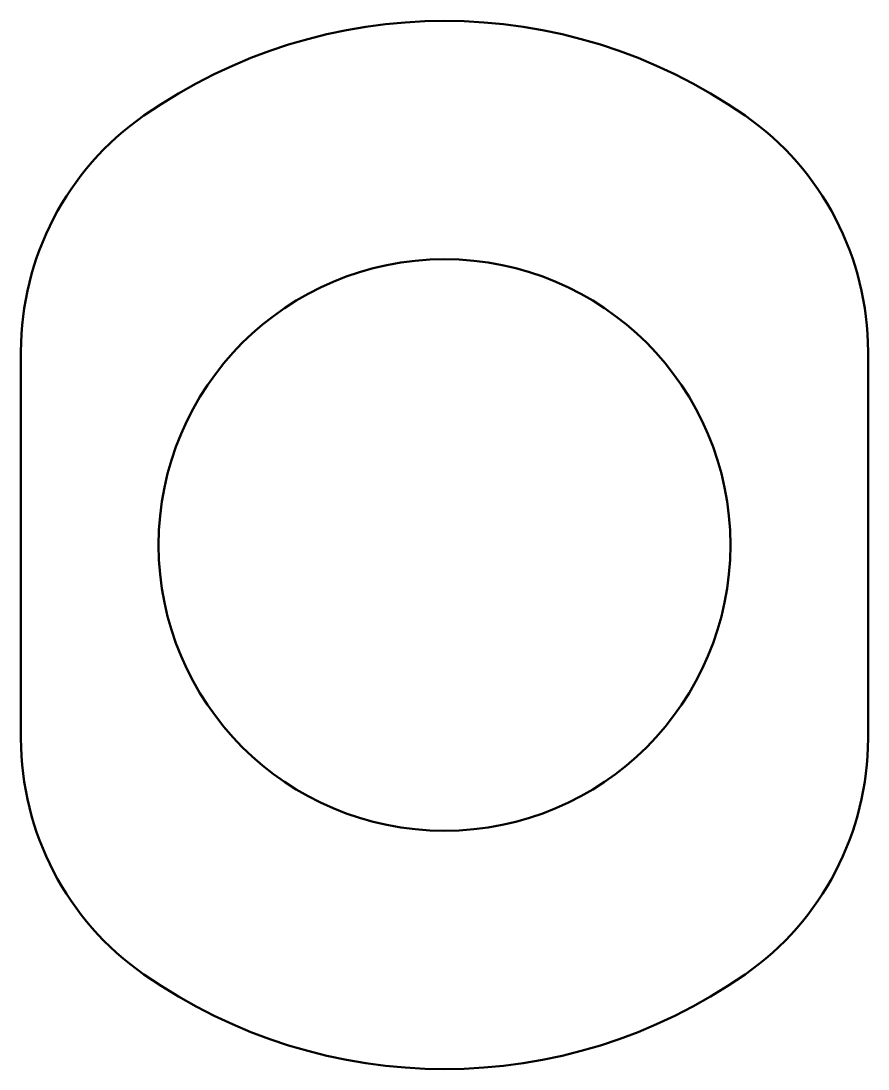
# Model space of a CAD drawing. Extents: x 934.8 to 964.2, y -16.4 to 20.
import ezdxf

# ---------------------------------------------------------------- set-up
doc = ezdxf.new("R2010")
doc.units = 0
doc.header["$LTSCALE"] = 15
doc.header["$MEASUREMENT"] = 0
doc.layers.get('0').update_dxf_attribs({"linetype": 'CONTINUOUS'})

msp = doc.modelspace()

# ---------------------------------------------------------------- linework, layer by layer
at = {"lineweight": 50, "ltscale": 0.05}
msp.add_lwpolyline([(959.902, -13.117, 0.24483), (964.17, -4.922), (964.17, 8.516, 0.24483), (959.902, 16.711, 0.315027), (939.038, 16.711, 0.24483), (934.77, 8.516), (934.77, -4.922, 0.24483), (939.038, -13.117, 0.315027)], format="xyb", close=True, dxfattribs=at)
msp.add_circle((949.47, 1.797), 9.925, dxfattribs=at)

doc.saveas('drawing.dxf')
